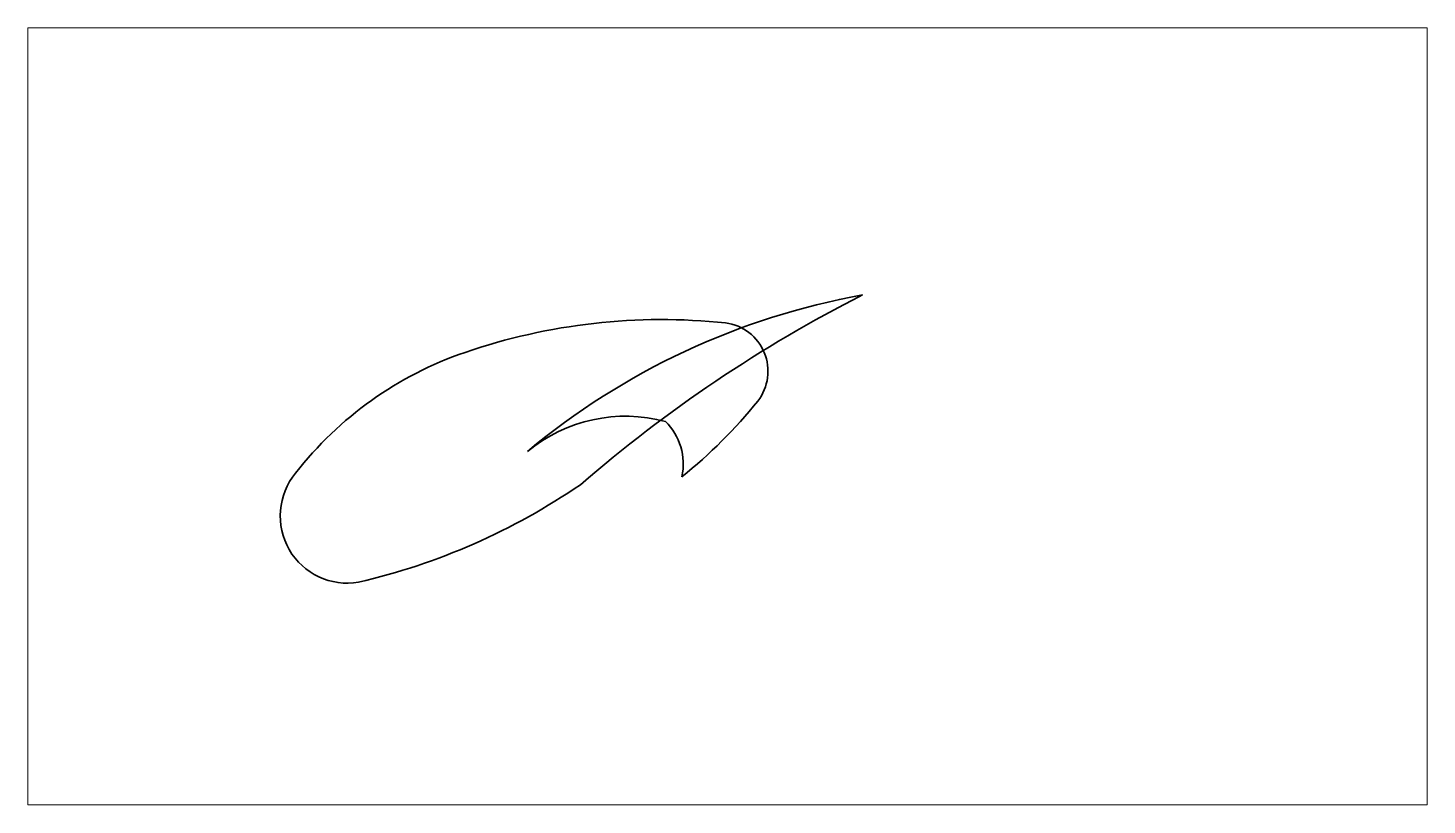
# Paper-space layout 'Layout1' of a CAD drawing. Header units: millimetres. Extents: x -2.1 to 20.6, y -3.6 to 9.
import ezdxf

# ---------------------------------------------------------------- set-up
doc = ezdxf.new("R2010")
doc.units = ezdxf.units.MM
doc.layers.add('Sign', color=5, linetype='Continuous')

# ---------------------------------------------------------------- blocks, each defined once
blk = doc.blocks.new('роспись директора_dwg_A$C7C880CA7-1219870-')
at = {"layer": 'Sign', "lineweight": 35}
for centre, radius, start, end in [((15.025, -8.132), 15.132, 103.0993, 124.3366), ((11.853, 5.083), 1.545, 320.3857, 99.6143), ((-14.488, 28.554), 32.019, 296.9021, 310.9302), ((11.179, -4.625), 11.262, 128.5794, 141.1423), ((5.499, 3.886), 1.375, 167.7138, 225.2548), ((6.441, 9.237), 8.366, 288.8559, 322.1062), ((-2.953, 16.383), 16.647, 280.2181, 309.8211), ((5.452, 6.336), 3.548, 254.9524, 309.475), ((3.295, 1.754), 1.121, 142.2533, 262.5346), ((4.619, 14.527), 13.961, 263.9587, 288.917)]:
    blk.add_arc(centre, radius, start, end, dxfattribs=at)
blk = doc.blocks.new('роспись директора_dwg-1219869-')
at = {"layer": 'Sign', "xscale": 10.01728940833404, "yscale": 10.01728940833404, "zscale": 10.01728940833404, "rotation": 180}
blk.add_blockref('роспись директора_dwg_A$C7C880CA7-1219870-', (2816.02, 6969.2), dxfattribs=at)

psp = doc.layouts.get("Layout1")

# ---------------------------------------------------------------- block references
at = {"layer": 'Sign', "xscale": 0.0705, "yscale": 0.0705, "zscale": 0.0705}
psp.add_blockref('роспись директора_dwg-1219869-', (-187.061, -486.653), dxfattribs=at)

# ---------------------------------------------------------------- viewports
at = {"layer": '0'}
psp.add_viewport(center=(9.275, 2.702), size=(22.734, 12.61854), view_center_point=(9.275, 2.702), view_height=12.61854, dxfattribs=at)

doc.saveas('drawing.dxf')
